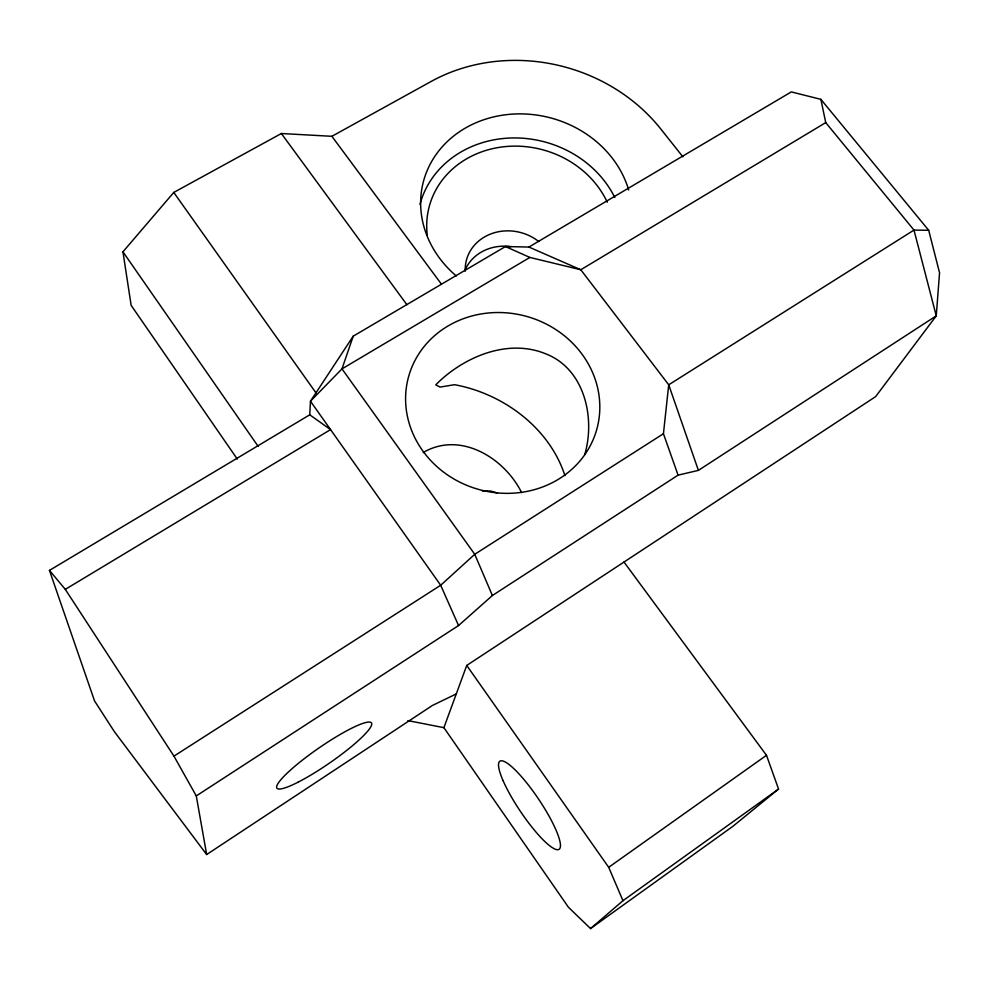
<?xml version="1.0" encoding="UTF-8"?>
<svg xmlns="http://www.w3.org/2000/svg" width="989" height="989" viewBox="0 0 989 989"><rect width="100%" height="100%" fill="white"/><g stroke="black" fill="none" stroke-linecap="round" stroke-linejoin="round"><path stroke-width="1.48" d="M206.664 854.545L114.291 731.526L94.548 700.929L49.45 570.393L309.755 414.811L310.459 401.213L353.221 336.173L505.441 246.545L528.917 247.052L580.79 269.75L668.725 384.808L698.395 470.381L678.083 475.14L492.386 595.514L458.55 625.543L196.279 795.922L206.664 854.545L432.378 705.478L456.275 693.932M678.083 475.14L663.434 433.726L668.725 384.808L913.984 230.078L928.696 230.289L939.55 272.791L936.262 315.85L875.636 396.614L466.734 665.436L443.9 727.669L568.465 907.296L590.544 928.572L733.059 826.186L778.553 789.049L766.487 755.299L623.997 562.049M584.746 454.581C595.576 417.655 584.487 368.489 545.273 353.642C507.184 338.213 463.037 357.239 435.753 384.832L440.043 387.082L454.532 384.696C503.03 393.573 549.328 427.619 564.929 475.598M353.221 336.173L341.984 368.872L310.459 401.213L440.686 585.253L458.55 625.543M237.298 459.106L131.141 305.341L122.945 251.812L173.767 192.435L281.37 133.515L331.896 136.309L431.093 81.481A169.651 149.846 14.9 0 1 660.763 128.966L682.867 156.794M590.544 928.572L622.971 900.695L778.553 789.049M622.971 900.695L608.692 867.316L766.487 755.299M698.395 470.381L936.262 315.85L913.984 230.078L825.741 122.611L820.858 99.333L791.299 91.915L528.917 247.052M196.279 795.922L173.953 756.128L440.686 585.253L474.745 554.297L663.434 433.726M49.45 570.393L65.299 589.37L330.549 429.609L309.755 414.811M825.741 122.611L580.79 269.75L529.857 257.437L505.441 246.545M529.857 257.437L341.984 368.872L474.745 554.297L492.386 595.514M423.23 452.517C460.219 430.747 504.464 457.858 521.599 492.609M482.385 490.977L490.655 491.026L497.455 493.029M407.888 720.61L443.9 727.669M820.858 99.333L928.696 230.289M331.896 136.309L441.156 283.794M281.37 133.515L406.875 304.686M173.767 192.435L316.27 393.301M466.734 665.436L608.692 867.316M122.945 251.812L258.129 446.336M65.299 589.37L173.953 756.128M456.275 275.956A106.602 94.128 14.9 0 1 470.801 125.146A106.602 94.128 14.9 0 1 628.683 189.999M419.991 204.34A104.216 92.459 14.8 0 1 510.584 138.003A104.216 92.459 14.8 0 1 614.812 197.553M427.297 235.444A94.734 84.053 14.8 0 1 496.688 147.806A94.734 84.053 14.8 0 1 607.234 202.201M465.25 271.209A45.333 40.574 14.8 0 1 490.099 234.22A45.333 40.574 14.8 0 1 538.745 241.539M465.102 269.935A44.604 40.054 14.8 0 1 510.93 246.657M424.429 453.098A97.713 89.776 16.2 0 0 591.62 443.023A97.713 89.776 16.2 0 0 492.04 312.709A97.713 89.776 16.2 0 0 424.429 453.098M298.035 782.2A57.461 9.21 -34.6 0 0 371.679 724.64A57.461 9.21 -34.6 0 0 302.832 759.787A57.461 9.21 -34.6 0 0 298.035 782.2M503.055 780.618A53.085 10.966 56.1 0 0 556.671 849.625A53.085 10.966 56.1 0 0 528.682 785.402A53.085 10.966 56.1 0 0 503.055 780.618"/></g></svg>
